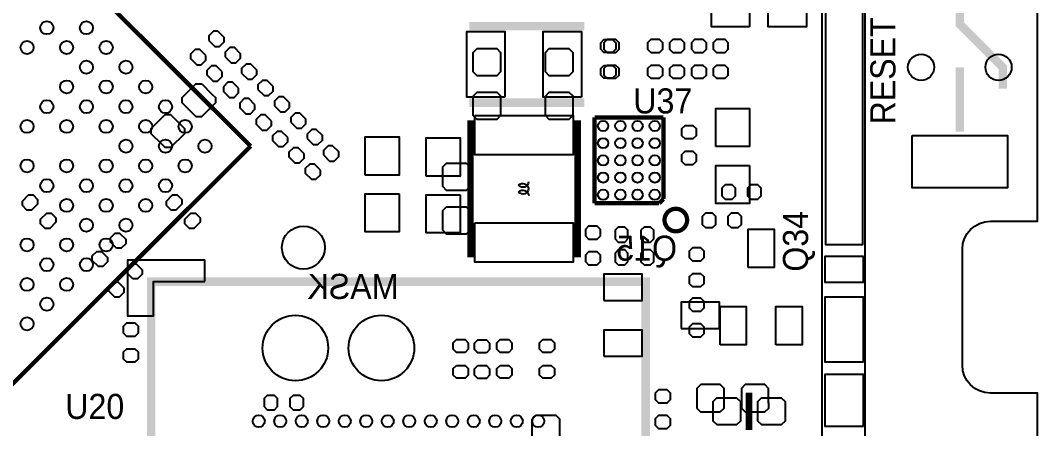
# Model space of a CAD drawing. Extents: x 0 to 69.6, y 0 to 50.1.
# Drawn here: x 45.94 to 69.6, y 17.17 to 26.68 of the extents above; entities that cross this region are included whole.
import ezdxf

# ---------------------------------------------------------------- set-up
doc = ezdxf.new("R2010")
doc.units = 0
for name, color, linetype in [('BG_OUTLINE', 254, 'CONTINUOUS'), ('BG_SOLDERMASK_BOTTOM', 40, 'CONTINUOUS'), ('BG_SOLDERMASK_TOP', 2, 'CONTINUOUS'), ('PG_SILKSCREEN_BOTTOM', 12, 'CONTINUOUS'), ('PG_SILKSCREEN_TOP', 254, 'CONTINUOUS'), ('PIN_BOTTOM', 1, 'CONTINUOUS'), ('PIN_TOP', 110, 'CONTINUOUS')]:
    doc.layers.add(name, color=color, linetype=linetype)

msp = doc.modelspace()

# ---------------------------------------------------------------- linework, layer by layer
at = {"layer": 'BG_OUTLINE'}
msp.add_lwpolyline([(0.599999, 0), (37.549988, 0), (37.800001, 0.250012), (37.800001, 3.499993, -0.414216), (38.3, 3.999992, -0.414216), (38.799999, 3.499993), (38.799999, 0.250012), (39.050011, 0), (68.999989, 0), (69.560008, 0), (69.599988, 0), (69.599988, 0.040005), (69.599988, 0.599999), (69.599988, 17.999989), (68.49999, 17.999989, -0.41421), (67.850004, 18.650001), (67.850004, 21.349995, -0.414212), (68.49999, 22.000007), (69.599988, 22.000007), (69.599988, 42.00144, -1.005831)], format="xyb", dxfattribs=at)
at = {"layer": 'BG_SOLDERMASK_BOTTOM'}
msp.add_lwpolyline([(64.6684, 29.718), (64.6684, 21.463), (65.532, 21.463), (65.532, 29.718)], close=True, dxfattribs=at)
at = {"layer": 'BG_SOLDERMASK_TOP'}
msp.add_lwpolyline([(63.627, 4.191, -1.000247), (63.5762, 8.1534, 0.415088), (64.5922, 9.1948), (64.5922, 41.9862, 0.415165), (63.6016, 43.0022, -1.007364), (63.6016, 46.99, 0.975674), (63.6016, 48.9712), (48.5648, 48.9712), (48.5648, 49.4792), (65.5828, 49.4792), (65.5828, 4.318), (65.4558, 4.191)], format="xyb", close=True, dxfattribs=at)
at = {"layer": 'PG_SILKSCREEN_BOTTOM', "const_width": 0.1524}
msp.add_lwpolyline([(62.8904, 18.0086), (62.8904, 17.145)], dxfattribs=at)
at = {"layer": 'PG_SILKSCREEN_TOP'}
for points, const_width in [([(36.802593, 38.244805), (51.298399, 23.749)], 0.100101), ([(67.79006, 27.085417), (67.79006, 26.585418), (68.790058, 25.58542), (68.790058, 25.085421)], 0.2), ([(56.388, 26.543), (59.055, 26.543)], 0.2), ([(67.79006, 25.58542), (67.79006, 24.085423)], 0.2), ([(56.388, 24.765), (59.055, 24.765)], 0.2), ([(56.413095, 24.354511), (56.413095, 21.162289)], 0.150089), ([(58.902905, 21.162289), (58.902905, 24.354511)], 0.150089), ([(59.296275, 22.418904), (59.296275, 24.418925)], 0.100101), ([(59.296275, 24.418925), (60.896475, 24.418925)], 0.100101), ([(60.896475, 24.418925), (60.896475, 22.518929)], 0.100101), ([(51.298399, 23.749), (36.449, 8.899601)], 0.100101), ([(60.896475, 22.518929), (60.796373, 22.418904)], 0.100101), ([(60.796373, 22.418904), (59.296275, 22.418904)], 0.100101), ([(48.986999, 7.597013), (60.486976, 7.596988), (60.486976, 20.596962), (48.986999, 20.596962), (48.986999, 7.597013)], 0.2)]:
    msp.add_lwpolyline(points, dxfattribs=dict(at, const_width=const_width))
for points in [[(57.763689, 22.763505, -0.690911), (57.528003, 22.6822)], [(57.528003, 22.6822, -0.641984), (57.767703, 22.600895)], [(57.763689, 22.918903, -0.695297), (57.530009, 22.839705)], [(57.530009, 22.839705, -0.618079), (57.763689, 22.763505)]]:
    msp.add_lwpolyline(points, format="xyb", dxfattribs=at)
at = {"layer": 'PG_SILKSCREEN_TOP', "const_width": 0.100101}
msp.add_lwpolyline([(61.448874, 22.028988, 1), (60.923653, 22.028988, 1), (61.448874, 22.028988)], format="xyb", dxfattribs=at)
at = {"layer": 'PG_SILKSCREEN_TOP'}
msp.add_lwpolyline([(50.236984, 20.596962), (50.236984, 21.096986), (48.437013, 21.096986), (48.437013, 19.797014), (49.036986, 19.796963), (49.036986, 20.596987)], close=True, dxfattribs=at)
at = {"layer": 'PIN_BOTTOM'}
for points in [[(56.5785, 26.0223), (56.9087, 26.0223), (57.023305, 26.0223), (57.1119, 25.933705), (57.1119, 25.4762), (57.023, 25.3873), (56.909005, 25.3873), (56.9087, 25.387605), (56.5658, 25.387605), (56.4769, 25.476505), (56.4769, 25.819405), (56.4769, 25.931089), (56.568111, 26.0223)], [(58.2549, 26.0223), (58.5851, 26.0223), (58.699705, 26.0223), (58.7883, 25.933705), (58.7883, 25.4762), (58.6994, 25.3873), (58.585405, 25.3873), (58.5851, 25.387605), (58.2422, 25.387605), (58.1533, 25.476505), (58.1533, 25.819405), (58.1533, 25.931089), (58.244511, 26.0223)], [(59.7138, 25.930987), (59.5138, 25.930987), (59.438794, 26.005993), (59.438794, 26.156006), (59.5138, 26.231012), (59.7138, 26.231012), (59.788806, 26.156006), (59.788806, 26.005993)], [(59.5138, 25.631013), (59.7138, 25.631013), (59.788806, 25.556007), (59.788806, 25.405994), (59.7138, 25.330988), (59.5138, 25.330988), (59.438794, 25.405994), (59.438794, 25.556007)], [(50.164238, 25.196571), (50.39774, 24.963095), (50.478766, 24.882043), (50.478766, 24.75677), (50.155272, 24.433251), (50.029542, 24.433251), (49.948948, 24.51387), (49.948948, 24.514302), (49.706479, 24.75677), (49.706479, 24.882475), (49.948948, 25.124943), (50.027916, 25.203912), (50.156897, 25.203912)], [(56.5785, 25.0063), (56.9087, 25.0063), (57.023305, 25.0063), (57.1119, 24.917705), (57.1119, 24.4602), (57.023, 24.3713), (56.909005, 24.3713), (56.9087, 24.371605), (56.5658, 24.371605), (56.4769, 24.460505), (56.4769, 24.803405), (56.4769, 24.915089), (56.568111, 25.0063)], [(58.2549, 25.0063), (58.5851, 25.0063), (58.699705, 25.0063), (58.7883, 24.917705), (58.7883, 24.4602), (58.6994, 24.3713), (58.585405, 24.3713), (58.5851, 24.371605), (58.2422, 24.371605), (58.1533, 24.460505), (58.1533, 24.803405), (58.1533, 24.915089), (58.244511, 25.0063)], [(49.445824, 24.478158), (49.679327, 24.244681), (49.760353, 24.16363), (49.760353, 24.038357), (49.436858, 23.714837), (49.311128, 23.714837), (49.230534, 23.795457), (49.230534, 23.795888), (48.988066, 24.038357), (48.988066, 24.164061), (49.230534, 24.40653), (49.309503, 24.485498), (49.438484, 24.485498)], [(56.2991, 22.7203), (55.9689, 22.7203), (55.854295, 22.7203), (55.7657, 22.808895), (55.7657, 23.2664), (55.8546, 23.3553), (55.968595, 23.3553), (55.9689, 23.354995), (56.3118, 23.354995), (56.4007, 23.266095), (56.4007, 22.923195), (56.4007, 22.811511), (56.309489, 22.7203)], [(62.562613, 22.7822), (62.562613, 22.5822), (62.487607, 22.507194), (62.337594, 22.507194), (62.262588, 22.5822), (62.262588, 22.7822), (62.337594, 22.857206), (62.487607, 22.857206)], [(62.862587, 22.5822), (62.862587, 22.7822), (62.937593, 22.857206), (63.087606, 22.857206), (63.162612, 22.7822), (63.162612, 22.5822), (63.087606, 22.507194), (62.937593, 22.507194)], [(46.345043, 22.401784), (46.203616, 22.260357), (46.097546, 22.260357), (45.991475, 22.366427), (45.991475, 22.472498), (46.132902, 22.613925), (46.238973, 22.613925), (46.345043, 22.507854)], [(49.697843, 22.401784), (49.556416, 22.260357), (49.450346, 22.260357), (49.344275, 22.366427), (49.344275, 22.472498), (49.485702, 22.613925), (49.591773, 22.613925), (49.697843, 22.507854)], [(56.2991, 21.7043), (55.9689, 21.7043), (55.854295, 21.7043), (55.7657, 21.792895), (55.7657, 22.2504), (55.8546, 22.3393), (55.968595, 22.3393), (55.9689, 22.338995), (56.3118, 22.338995), (56.4007, 22.250095), (56.4007, 21.907195), (56.4007, 21.795511), (56.309489, 21.7043)], [(46.415757, 22.048216), (46.557184, 22.189643), (46.663254, 22.189643), (46.769325, 22.083573), (46.769325, 21.977502), (46.627898, 21.836075), (46.521827, 21.836075), (46.415757, 21.942146)], [(49.768557, 22.048216), (49.909984, 22.189643), (50.016054, 22.189643), (50.122125, 22.083573), (50.122125, 21.977502), (49.980698, 21.836075), (49.874627, 21.836075), (49.768557, 21.942146)], [(62.105413, 22.1218), (62.105413, 21.9218), (62.030407, 21.846794), (61.880394, 21.846794), (61.805388, 21.9218), (61.805388, 22.1218), (61.880394, 22.196806), (62.030407, 22.196806)], [(62.405387, 21.9218), (62.405387, 22.1218), (62.480393, 22.196806), (62.630406, 22.196806), (62.705412, 22.1218), (62.705412, 21.9218), (62.630406, 21.846794), (62.480393, 21.846794)], [(48.182784, 21.371357), (48.041357, 21.512784), (48.041357, 21.618854), (48.147427, 21.724925), (48.253498, 21.724925), (48.394925, 21.583498), (48.394925, 21.477427), (48.288854, 21.371357)], [(47.829216, 21.300643), (47.970643, 21.159216), (47.970643, 21.053146), (47.864573, 20.947075), (47.758502, 20.947075), (47.617075, 21.088502), (47.617075, 21.194573), (47.723146, 21.300643)], [(65.550199, 21.180806), (64.650201, 21.180806), (64.650201, 20.580807), (65.550199, 20.580807)], [(48.563784, 20.660157), (48.422357, 20.801584), (48.422357, 20.907654), (48.528427, 21.013725), (48.634498, 21.013725), (48.775925, 20.872298), (48.775925, 20.766227), (48.669854, 20.660157)], [(48.210216, 20.589443), (48.351643, 20.448016), (48.351643, 20.341946), (48.245573, 20.235875), (48.139502, 20.235875), (47.998075, 20.377302), (47.998075, 20.483373), (48.104146, 20.589443)], [(59.513902, 20.157211), (60.402902, 20.157211), (60.402902, 20.766811), (59.513902, 20.766811)], [(61.313898, 19.5072), (62.202898, 19.5072), (62.202898, 20.1168), (61.313898, 20.1168)], [(65.550212, 18.730798), (65.550212, 20.230795), (64.650214, 20.230795), (64.650214, 18.730798)], [(59.513902, 18.857189), (60.402902, 18.857189), (60.402902, 19.466789), (59.513902, 19.466789)], [(56.2848, 18.945987), (56.0848, 18.945987), (56.009794, 19.020993), (56.009794, 19.171006), (56.0848, 19.246012), (56.2848, 19.246012), (56.359806, 19.171006), (56.359806, 19.020993)], [(56.7801, 18.940882), (56.5801, 18.940882), (56.505094, 19.015888), (56.505094, 19.1659), (56.5801, 19.240906), (56.7801, 19.240906), (56.855106, 19.1659), (56.855106, 19.015888)], [(57.3008, 18.945987), (57.1008, 18.945987), (57.025794, 19.020993), (57.025794, 19.171006), (57.1008, 19.246012), (57.3008, 19.246012), (57.375806, 19.171006), (57.375806, 19.020993)], [(58.2914, 18.945987), (58.0914, 18.945987), (58.016394, 19.020993), (58.016394, 19.171006), (58.0914, 19.246012), (58.2914, 19.246012), (58.366406, 19.171006), (58.366406, 19.020993)], [(56.0848, 18.646013), (56.2848, 18.646013), (56.359806, 18.571007), (56.359806, 18.420994), (56.2848, 18.345988), (56.0848, 18.345988), (56.009794, 18.420994), (56.009794, 18.571007)], [(56.5801, 18.640908), (56.7801, 18.640908), (56.855106, 18.565901), (56.855106, 18.415889), (56.7801, 18.340883), (56.5801, 18.340883), (56.505094, 18.415889), (56.505094, 18.565901)], [(57.1008, 18.646013), (57.3008, 18.646013), (57.375806, 18.571007), (57.375806, 18.420994), (57.3008, 18.345988), (57.1008, 18.345988), (57.025794, 18.420994), (57.025794, 18.571007)], [(58.0914, 18.646013), (58.2914, 18.646013), (58.366406, 18.571007), (58.366406, 18.420994), (58.2914, 18.345988), (58.0914, 18.345988), (58.016394, 18.420994), (58.016394, 18.571007)], [(65.550212, 17.230801), (65.550212, 18.430799), (64.650214, 18.430799), (64.650214, 17.230801)], [(51.920013, 17.88), (51.920013, 17.68), (51.845007, 17.604994), (51.694994, 17.604994), (51.619988, 17.68), (51.619988, 17.88), (51.694994, 17.955006), (51.845007, 17.955006)], [(52.219987, 17.68), (52.219987, 17.88), (52.294993, 17.955006), (52.445006, 17.955006), (52.520012, 17.88), (52.520012, 17.68), (52.445006, 17.604994), (52.294993, 17.604994)], [(62.054588, 17.3609), (62.054588, 17.6911), (62.054588, 17.805705), (62.143183, 17.8943), (62.600688, 17.8943), (62.689588, 17.8054), (62.689588, 17.691405), (62.689283, 17.6911), (62.689283, 17.3482), (62.600383, 17.2593), (62.257483, 17.2593), (62.145799, 17.2593), (62.054588, 17.350511)], [(63.091212, 17.3609), (63.091212, 17.6911), (63.091212, 17.805705), (63.179808, 17.8943), (63.637312, 17.8943), (63.726212, 17.8054), (63.726212, 17.691405), (63.725908, 17.6911), (63.725908, 17.3482), (63.637008, 17.2593), (63.294108, 17.2593), (63.182424, 17.2593), (63.091212, 17.350511)], [(57.9501, 17.4879), (58.2803, 17.4879), (58.394905, 17.4879), (58.4835, 17.399305), (58.4835, 16.9418), (58.3946, 16.8529), (58.280605, 16.8529), (58.2803, 16.853205), (57.9374, 16.853205), (57.8485, 16.942105), (57.8485, 17.285005), (57.8485, 17.396689), (57.939711, 17.4879)]]:
    msp.add_lwpolyline(points, close=True, dxfattribs=at)
for centre, radius in [((66.890062, 25.58542), 0.305003), ((68.690058, 25.58542), 0.305003), ((52.340002, 19.05), 0.762), ((54.339998, 19.05), 0.762)]:
    msp.add_circle(centre, radius, dxfattribs=at)
at = {"layer": 'PIN_TOP'}
for points in [[(62.9015, 26.5303), (62.0125, 26.5303), (62.0125, 27.3177), (62.9015, 27.3177)], [(63.3365, 27.3177), (64.2255, 27.3177), (64.2255, 26.5303), (63.3365, 26.5303)], [(50.327357, 26.211784), (50.468784, 26.070357), (50.574854, 26.070357), (50.680925, 26.176427), (50.680925, 26.282498), (50.539498, 26.423925), (50.433427, 26.423925), (50.327357, 26.317854)], [(57.2135, 24.892), (56.3245, 24.892), (56.3245, 26.416), (57.2135, 26.416)], [(58.9915, 24.892), (58.1025, 24.892), (58.1025, 26.416), (58.9915, 26.416)], [(50.708357, 25.830784), (50.849784, 25.689357), (50.955854, 25.689357), (51.061925, 25.795427), (51.061925, 25.901498), (50.920498, 26.042925), (50.814427, 26.042925), (50.708357, 25.936854)], [(59.59, 25.930987), (59.79, 25.930987), (59.865006, 26.005993), (59.865006, 26.156006), (59.79, 26.231012), (59.59, 26.231012), (59.514994, 26.156006), (59.514994, 26.005993)], [(60.606, 25.930987), (60.806, 25.930987), (60.881006, 26.005993), (60.881006, 26.156006), (60.806, 26.231012), (60.606, 26.231012), (60.530994, 26.156006), (60.530994, 26.005993)], [(61.114, 25.930987), (61.314, 25.930987), (61.389006, 26.005993), (61.389006, 26.156006), (61.314, 26.231012), (61.114, 26.231012), (61.038994, 26.156006), (61.038994, 26.005993)], [(61.622, 25.930987), (61.822, 25.930987), (61.897006, 26.005993), (61.897006, 26.156006), (61.822, 26.231012), (61.622, 26.231012), (61.546994, 26.156006), (61.546994, 26.005993)], [(62.13, 25.930987), (62.33, 25.930987), (62.405006, 26.005993), (62.405006, 26.156006), (62.33, 26.231012), (62.13, 26.231012), (62.054994, 26.156006), (62.054994, 26.005993)], [(50.256643, 25.858216), (50.115216, 25.999643), (50.009146, 25.999643), (49.903075, 25.893573), (49.903075, 25.787502), (50.044502, 25.646075), (50.150573, 25.646075), (50.256643, 25.752146)], [(50.637643, 25.477216), (50.496216, 25.618643), (50.390146, 25.618643), (50.284075, 25.512573), (50.284075, 25.406502), (50.425502, 25.265075), (50.531573, 25.265075), (50.637643, 25.371146)], [(51.089357, 25.449784), (51.230784, 25.308357), (51.336854, 25.308357), (51.442925, 25.414427), (51.442925, 25.520498), (51.301498, 25.661925), (51.195427, 25.661925), (51.089357, 25.555854)], [(59.79, 25.631013), (59.59, 25.631013), (59.514994, 25.556007), (59.514994, 25.405994), (59.59, 25.330988), (59.79, 25.330988), (59.865006, 25.405994), (59.865006, 25.556007)], [(60.806, 25.631013), (60.606, 25.631013), (60.530994, 25.556007), (60.530994, 25.405994), (60.606, 25.330988), (60.806, 25.330988), (60.881006, 25.405994), (60.881006, 25.556007)], [(61.314, 25.631013), (61.114, 25.631013), (61.038994, 25.556007), (61.038994, 25.405994), (61.114, 25.330988), (61.314, 25.330988), (61.389006, 25.405994), (61.389006, 25.556007)], [(61.822, 25.631013), (61.622, 25.631013), (61.546994, 25.556007), (61.546994, 25.405994), (61.622, 25.330988), (61.822, 25.330988), (61.897006, 25.405994), (61.897006, 25.556007)], [(62.33, 25.631013), (62.13, 25.631013), (62.054994, 25.556007), (62.054994, 25.405994), (62.13, 25.330988), (62.33, 25.330988), (62.405006, 25.405994), (62.405006, 25.556007)], [(51.018643, 25.096216), (50.877216, 25.237643), (50.771146, 25.237643), (50.665075, 25.131573), (50.665075, 25.025502), (50.806502, 24.884075), (50.912573, 24.884075), (51.018643, 24.990146)], [(51.470357, 25.068784), (51.611784, 24.927357), (51.717854, 24.927357), (51.823925, 25.033427), (51.823925, 25.139498), (51.682498, 25.280925), (51.576427, 25.280925), (51.470357, 25.174854)], [(51.399643, 24.715216), (51.258216, 24.856643), (51.152146, 24.856643), (51.046075, 24.750573), (51.046075, 24.644502), (51.187502, 24.503075), (51.293573, 24.503075), (51.399643, 24.609146)], [(51.851357, 24.687784), (51.992784, 24.546357), (52.098854, 24.546357), (52.204925, 24.652427), (52.204925, 24.758498), (52.063498, 24.899925), (51.957427, 24.899925), (51.851357, 24.793854)], [(62.1157, 23.7379), (62.1157, 24.6269), (62.9031, 24.6269), (62.9031, 23.7379)], [(51.780643, 24.334216), (51.639216, 24.475643), (51.533146, 24.475643), (51.427075, 24.369573), (51.427075, 24.263502), (51.568502, 24.122075), (51.674573, 24.122075), (51.780643, 24.228146)], [(52.232357, 24.306784), (52.373784, 24.165357), (52.479854, 24.165357), (52.585925, 24.271427), (52.585925, 24.377498), (52.444498, 24.518925), (52.338427, 24.518925), (52.232357, 24.412854)], [(56.515, 24.46561), (58.801, 24.46561), (58.801, 23.55121), (56.515, 23.55121)], [(52.613357, 23.925784), (52.754784, 23.784357), (52.860854, 23.784357), (52.966925, 23.890427), (52.966925, 23.996498), (52.825498, 24.137925), (52.719427, 24.137925), (52.613357, 24.031854)], [(61.3934, 23.924387), (61.5934, 23.924387), (61.668406, 23.999393), (61.668406, 24.149406), (61.5934, 24.224412), (61.3934, 24.224412), (61.318394, 24.149406), (61.318394, 23.999393)], [(52.161643, 23.953216), (52.020216, 24.094643), (51.914146, 24.094643), (51.808075, 23.988573), (51.808075, 23.882502), (51.949502, 23.741075), (52.055573, 23.741075), (52.161643, 23.847146)], [(53.9623, 23.0775), (53.9623, 23.9665), (54.7497, 23.9665), (54.7497, 23.0775)], [(55.3847, 23.0521), (55.3847, 23.9411), (56.1721, 23.9411), (56.1721, 23.0521)], [(66.68516, 23.995024), (68.89496, 23.995024), (68.89496, 22.775824), (66.68516, 22.775824)], [(52.542643, 23.572216), (52.401216, 23.713643), (52.295146, 23.713643), (52.189075, 23.607573), (52.189075, 23.501502), (52.330502, 23.360075), (52.436573, 23.360075), (52.542643, 23.466146)], [(52.994357, 23.544784), (53.135784, 23.403357), (53.241854, 23.403357), (53.347925, 23.509427), (53.347925, 23.615498), (53.206498, 23.756925), (53.100427, 23.756925), (52.994357, 23.650854)], [(61.5934, 23.624413), (61.3934, 23.624413), (61.318394, 23.549407), (61.318394, 23.399394), (61.3934, 23.324388), (61.5934, 23.324388), (61.668406, 23.399394), (61.668406, 23.549407)], [(52.923643, 23.191216), (52.782216, 23.332643), (52.676146, 23.332643), (52.570075, 23.226573), (52.570075, 23.120502), (52.711502, 22.979075), (52.817573, 22.979075), (52.923643, 23.085146)], [(62.9031, 23.3029), (62.9031, 22.4139), (62.1157, 22.4139), (62.1157, 23.3029)], [(54.7497, 22.6425), (54.7497, 21.7535), (53.9623, 21.7535), (53.9623, 22.6425)], [(56.1721, 22.6171), (56.1721, 21.7281), (55.3847, 21.7281), (55.3847, 22.6171)], [(56.515, 21.96559), (58.801, 21.96559), (58.801, 21.05119), (56.515, 21.05119)], [(59.1582, 21.587587), (59.3582, 21.587587), (59.433206, 21.662593), (59.433206, 21.812606), (59.3582, 21.887612), (59.1582, 21.887612), (59.083194, 21.812606), (59.083194, 21.662593)], [(60.073413, 21.5916), (60.073413, 21.7916), (59.998407, 21.866606), (59.848394, 21.866606), (59.773388, 21.7916), (59.773388, 21.5916), (59.848394, 21.516594), (59.998407, 21.516594)], [(60.373387, 21.7916), (60.373387, 21.5916), (60.448393, 21.516594), (60.598406, 21.516594), (60.673412, 21.5916), (60.673412, 21.7916), (60.598406, 21.866606), (60.448393, 21.866606)], [(62.865, 20.927898), (62.865, 21.816898), (63.4746, 21.816898), (63.4746, 20.927898)], [(60.073413, 21.0582), (60.073413, 21.2582), (59.998407, 21.333206), (59.848394, 21.333206), (59.773388, 21.2582), (59.773388, 21.0582), (59.848394, 20.983194), (59.998407, 20.983194)], [(60.373387, 21.2582), (60.373387, 21.0582), (60.448393, 20.983194), (60.598406, 20.983194), (60.673412, 21.0582), (60.673412, 21.2582), (60.598406, 21.333206), (60.448393, 21.333206)], [(61.5712, 21.079587), (61.7712, 21.079587), (61.846206, 21.154593), (61.846206, 21.304606), (61.7712, 21.379612), (61.5712, 21.379612), (61.496194, 21.304606), (61.496194, 21.154593)], [(59.3582, 21.287613), (59.1582, 21.287613), (59.083194, 21.212607), (59.083194, 21.062594), (59.1582, 20.987588), (59.3582, 20.987588), (59.433206, 21.062594), (59.433206, 21.212607)], [(61.7712, 20.779613), (61.5712, 20.779613), (61.496194, 20.704607), (61.496194, 20.554594), (61.5712, 20.479588), (61.7712, 20.479588), (61.846206, 20.554594), (61.846206, 20.704607)], [(61.5712, 19.911187), (61.7712, 19.911187), (61.846206, 19.986193), (61.846206, 20.136206), (61.7712, 20.211212), (61.5712, 20.211212), (61.496194, 20.136206), (61.496194, 19.986193)], [(62.214989, 19.127902), (62.214989, 20.016902), (62.824589, 20.016902), (62.824589, 19.127902)], [(63.515011, 19.127902), (63.515011, 20.016902), (64.124611, 20.016902), (64.124611, 19.127902)], [(48.414026, 19.326987), (48.614025, 19.326987), (48.689031, 19.401993), (48.689031, 19.552006), (48.614025, 19.627012), (48.414026, 19.627012), (48.339019, 19.552006), (48.339019, 19.401993)], [(61.7712, 19.611213), (61.5712, 19.611213), (61.496194, 19.536207), (61.496194, 19.386194), (61.5712, 19.311188), (61.7712, 19.311188), (61.846206, 19.386194), (61.846206, 19.536207)], [(48.614025, 19.027013), (48.414026, 19.027013), (48.339019, 18.952007), (48.339019, 18.801994), (48.414026, 18.726988), (48.614025, 18.726988), (48.689031, 18.801994), (48.689031, 18.952007)], [(60.7838, 17.777587), (60.9838, 17.777587), (61.058806, 17.852593), (61.058806, 18.002606), (60.9838, 18.077612), (60.7838, 18.077612), (60.708794, 18.002606), (60.708794, 17.852593)], [(61.673588, 18.0975), (61.673588, 17.7673), (61.673588, 17.652695), (61.762183, 17.5641), (62.219688, 17.5641), (62.308588, 17.653), (62.308588, 17.766995), (62.308283, 17.7673), (62.308283, 18.1102), (62.219383, 18.1991), (61.876483, 18.1991), (61.764799, 18.1991), (61.673588, 18.107889)], [(62.710212, 18.0975), (62.710212, 17.7673), (62.710212, 17.652695), (62.798808, 17.5641), (63.256312, 17.5641), (63.345212, 17.653), (63.345212, 17.766995), (63.344908, 17.7673), (63.344908, 18.1102), (63.256008, 18.1991), (62.913108, 18.1991), (62.801424, 18.1991), (62.710212, 18.107889)], [(60.9838, 17.477613), (60.7838, 17.477613), (60.708794, 17.402607), (60.708794, 17.252594), (60.7838, 17.177588), (60.9838, 17.177588), (61.058806, 17.252594), (61.058806, 17.402607)]]:
    msp.add_lwpolyline(points, close=True, dxfattribs=at)
for centre, radius in [((46.560613, 26.506881), 0.1524), ((47.479788, 26.50678), 0.1524), ((46.101, 26.047243), 0.1524), ((47.020251, 26.047243), 0.1524), ((47.939554, 26.04704), 0.1524), ((66.890062, 25.58542), 0.305003), ((68.690058, 25.58542), 0.305003), ((47.480017, 25.587503), 0.1524), ((48.399167, 25.587401), 0.1524), ((47.020378, 25.127864), 0.1524), ((47.93963, 25.127864), 0.1524), ((48.858805, 25.127763), 0.1524), ((46.560765, 24.668251), 0.1524), ((47.480017, 24.668226), 0.1524), ((48.399268, 24.668226), 0.1524), ((49.318418, 24.668175), 0.1524), ((46.101152, 24.208638), 0.1524), ((47.020404, 24.208638), 0.1524), ((47.93963, 24.208613), 0.1524), ((48.858881, 24.208638), 0.1524), ((49.778031, 24.208537), 0.1524), ((59.496477, 24.219027), 0.120002), ((59.896477, 24.219027), 0.120002), ((60.296273, 24.219027), 0.120002), ((60.696272, 24.219027), 0.120002), ((48.399243, 23.749), 0.1524), ((49.318494, 23.749), 0.1524), ((50.237568, 23.749), 0.1524), ((59.496477, 23.818926), 0.120002), ((59.896477, 23.818926), 0.120002), ((60.296273, 23.818926), 0.120002), ((60.696272, 23.818926), 0.120002), ((46.101152, 23.289362), 0.1524), ((47.020404, 23.289362), 0.1524), ((47.93963, 23.289387), 0.1524), ((48.858881, 23.289362), 0.1524), ((49.778031, 23.289463), 0.1524), ((59.496477, 23.418927), 0.120002), ((59.896477, 23.418927), 0.120002), ((60.296273, 23.418927), 0.120002), ((60.696272, 23.418927), 0.120002), ((46.560765, 22.829749), 0.1524), ((47.480017, 22.829774), 0.1524), ((48.399268, 22.829774), 0.1524), ((49.318418, 22.829825), 0.1524), ((59.496477, 23.018928), 0.120002), ((59.896477, 23.018928), 0.120002), ((60.296273, 23.018928), 0.120002), ((60.696272, 23.018928), 0.120002), ((59.496477, 22.618827), 0.120002), ((59.896477, 22.618827), 0.120002), ((60.296273, 22.618827), 0.120002), ((60.696272, 22.618827), 0.120002), ((47.020378, 22.370136), 0.1524), ((47.93963, 22.370136), 0.1524), ((48.858805, 22.370237), 0.1524), ((47.480017, 21.910497), 0.1524), ((48.399167, 21.910599), 0.1524), ((52.5272, 21.3868), 0.499999), ((46.101, 21.450757), 0.1524), ((47.020251, 21.450757), 0.1524), ((47.939554, 21.45096), 0.1524), ((46.560613, 20.991119), 0.1524), ((47.479788, 20.99122), 0.1524), ((46.101025, 20.531506), 0.1524), ((47.02015, 20.531582), 0.1524), ((46.560562, 20.071969), 0.1524), ((46.100924, 19.612356), 0.1524), ((51.486968, 17.346981), 0.1397), ((51.986967, 17.346981), 0.1397), ((52.486966, 17.346981), 0.1397), ((52.986965, 17.346981), 0.1397), ((53.486964, 17.346981), 0.1397), ((53.986963, 17.346981), 0.1397), ((54.486962, 17.346981), 0.1397), ((54.986987, 17.346981), 0.1397), ((55.486986, 17.346981), 0.1397), ((55.986985, 17.346981), 0.1397), ((56.486984, 17.346981), 0.1397), ((56.986983, 17.346981), 0.1397), ((57.486982, 17.346981), 0.1397), ((57.986981, 17.346981), 0.1397)]:
    msp.add_circle(centre, radius, dxfattribs=at)

# ---------------------------------------------------------------- texts
at = {"layer": 'PG_SILKSCREEN_BOTTOM', "text_generation_flag": 2, "width": 0.956522}
for s, p in [('Q15', (61.214, 21.082)), ('MASK', (54.737, 20.193))]:
    msp.add_text(s, height=0.5842, dxfattribs=at).set_placement(p)
at = {"layer": 'PG_SILKSCREEN_TOP', "width": 0.956522}
for s, p in [('RESET', (66.294, 24.257)), ('Q34', (64.262, 20.828))]:
    msp.add_text(s, height=0.5842, rotation=90, dxfattribs=at).set_placement(p)
for s, p in [('U37', (60.198, 24.511)), ('U20', (46.99, 17.399))]:
    msp.add_text(s, height=0.5842, dxfattribs=at).set_placement(p)

doc.saveas('drawing.dxf')
